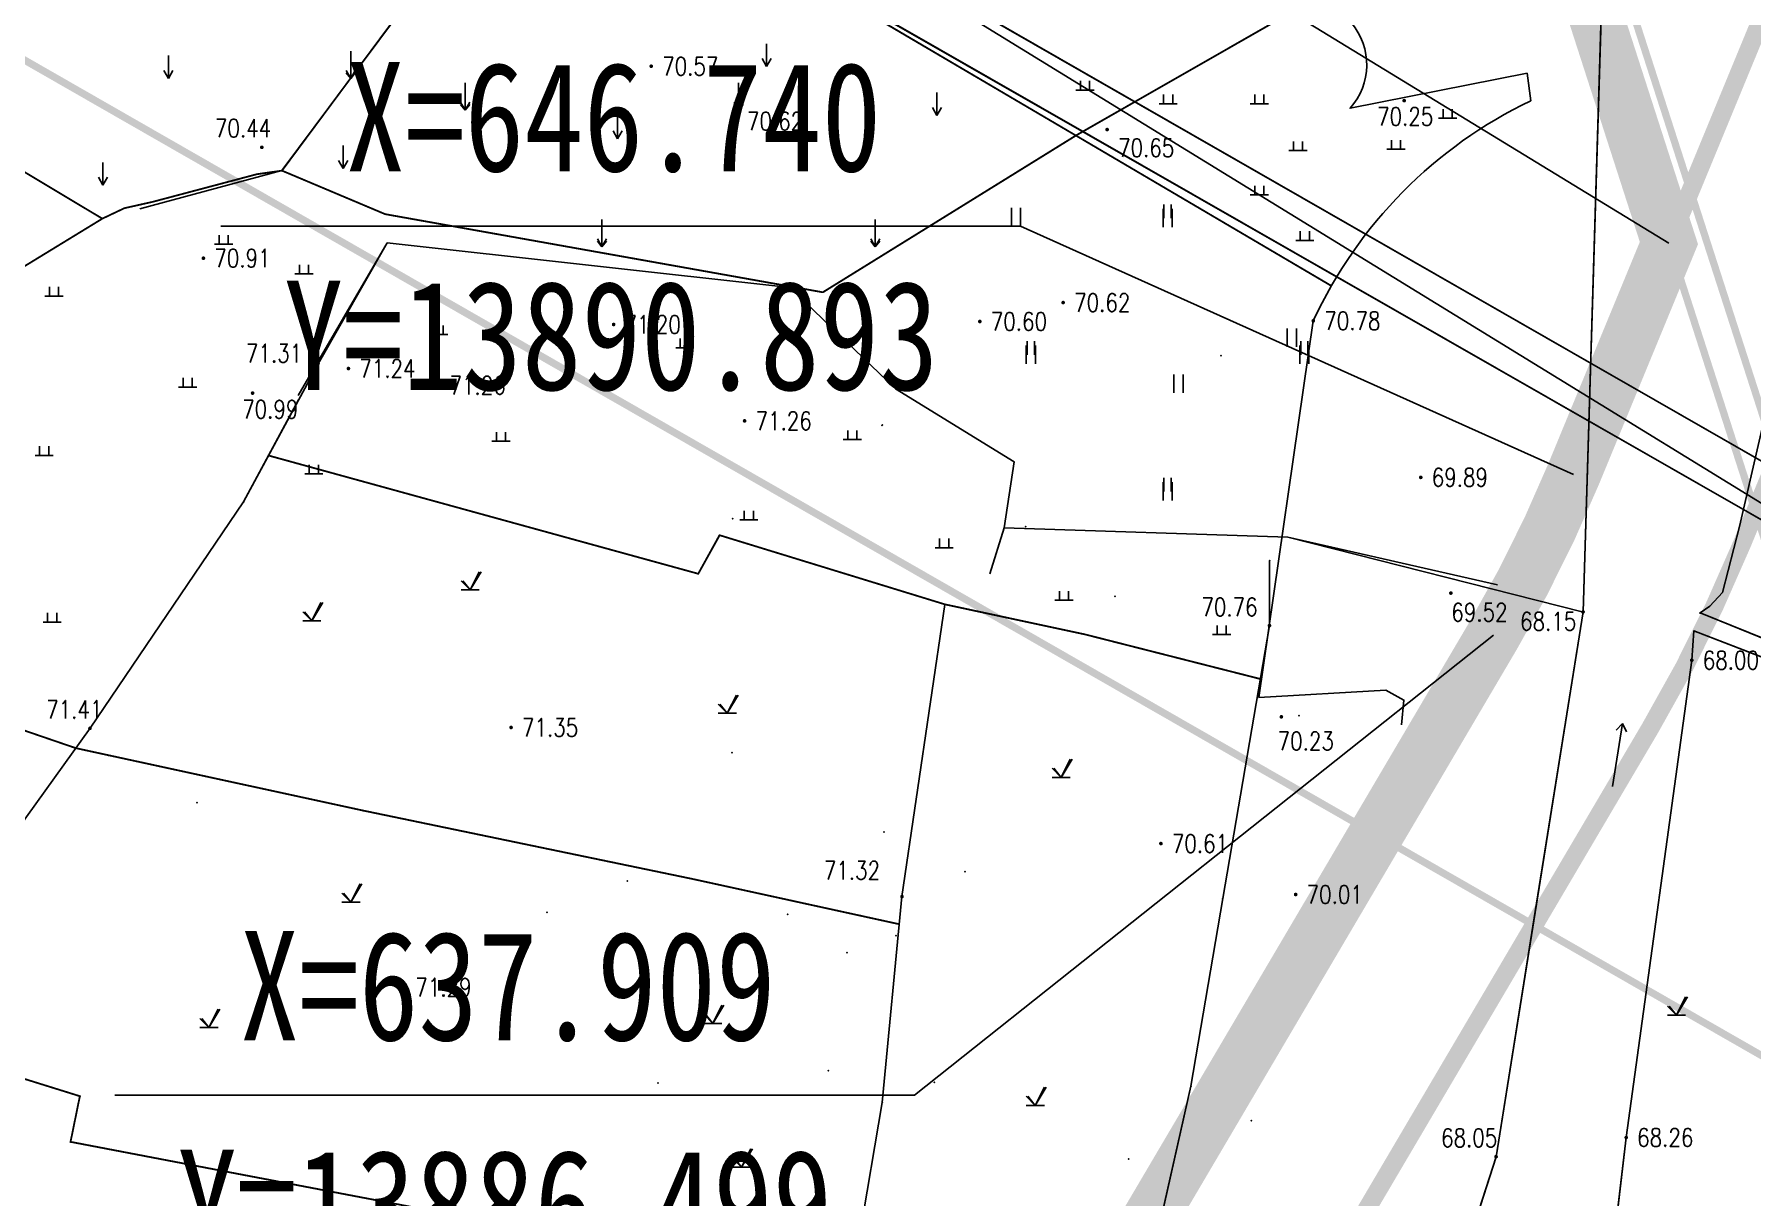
# Model space of a CAD drawing. Extents: x 10519 to 17598, y -625 to 2857.
# Drawn here: x 13806.5 to 13900.7, y 607.1 to 670.9 of the extents above; entities that cross this region are included whole.
import ezdxf
from ezdxf.enums import TextEntityAlignment as Align

# ---------------------------------------------------------------- set-up
doc = ezdxf.new("R2010")
doc.units = 0
doc.header["$MEASUREMENT"] = 0
doc.linetypes.add('L94', pattern=[8, 5, -1.5, 0, -1.5])
doc.layers.get('0').update_dxf_attribs({"linetype": 'CONTINUOUS'})
for name, color, linetype in [('00000道路边线', 2, 'CONTINUOUS'), ('0000原地形', 252, 'CONTINUOUS'), ('0000白沙溪改线', 1, 'CONTINUOUS'), ('ASSIST', 252, 'CONTINUOUS'), ('DM-坐标', 7, 'CONTINUOUS'), ('GCD', 224, 'CONTINUOUS'), ('JZD', 1, 'CONTINUOUS')]:
    doc.layers.add(name, color=color, linetype=linetype)
doc.styles.add('DIMST', font='SimSun.ttf', dxfattribs={"width": 0.8})
doc.styles.add('HZ', font='txt8.shx', dxfattribs={"width": 0.8, "bigfont": 'hz.shx'})
doc.styles.add('正等线体', font='txt8.shx', dxfattribs={"width": 0.8, "bigfont": 'hz.shx'})
doc.linetypes.add('10411', pattern='A,2,[150,AAA.SHX,S=1,R=0,X=0,Y=1],2,[151,AAA.SHX,S=1,R=0,X=0,Y=3],1e-11', length=4)
doc.linetypes.add('10421', pattern='A,2,[150,AAA.SHX,S=1,R=0,X=0,Y=1],1e-11', length=2)
doc.linetypes.add('1161', pattern='A,0,[149,AAA.SHX,S=0.1,R=0,X=0,Y=0],-1.6', length=1.6)

# ---------------------------------------------------------------- blocks, each defined once
blk = doc.blocks.new('GC200')
at = {"linetype": 'Continuous', "const_width": 0.2, "flags": 128}
blk.add_lwpolyline([(-0.1, 0, 1), (0.1, 0, 1)], format="xyb", close=True, dxfattribs=at)
blk = doc.blocks.new('gc119')
for p, q in [((-1, 0), (1, 0)), ((-0.5, 1), (-0.5, 0)), ((0.5, 1), (0.5, 0))]:
    blk.add_line(p, q)
blk = doc.blocks.new('gc120')
for p, q in [((0, 0), (0, 2.5)), ((-0.5, 0.87), (0, 0)), ((0, 0), (0.5, 0.87))]:
    blk.add_line(p, q)
blk = doc.blocks.new('gc121')
for p, q in [((-0.5, -1), (-0.5, 1)), ((0.5, -1), (0.5, 1))]:
    blk.add_line(p, q)
blk = doc.blocks.new('gc123')
for p, q in [((0, 0), (1.2, 2)), ((-1, 0), (1, 0)), ((0, 0), (-0.8, 1))]:
    blk.add_line(p, q)
blk = doc.blocks.new('gc086')
for p, q in [((0, 0), (7, 0)), ((7, 0), (6.18, 0.57)), ((7, 0), (6.18, -0.57))]:
    blk.add_line(p, q)

msp = doc.modelspace()

# ---------------------------------------------------------------- linework, layer by layer
at = {"layer": '00000道路边线', "const_width": 0.4}
msp.add_lwpolyline([(13912.615, 608.303), (13365.901, 921.796)], dxfattribs=at)
for points in [[(13527.004, 647.223), (13452.966, 598.224, 0.414214), (13447.89, 573.279), (13556.459, 409.229, 0.342677), (13577.377, 402.16), (13603.037, 411.075, 0.034015), (13641.802, 427.574), (13798.929, 504.439), (13908.413, 557.997, 0.372894), (13921.222, 588.125), (13845.802, 822.074, 0.46943), (13824.378, 830.66), (13712.853, 770.219), (13452.966, 598.224)], [(13601.396, 415.798, 0.034046), (13639.57, 432.048), (13797.903, 509.503), (13908.939, 563.821, 0.372894), (13919.186, 587.923), (13843.783, 821.817, 0.46943), (13828.073, 828.113), (13714.914, 766.787), (13451.838, 592.681), (13449.018, 578.823), (13560.838, 409.861), (13572.734, 405.84), (13601.396, 415.798)]]:
    msp.add_lwpolyline(points, format="xyb", dxfattribs=at)
at = {"layer": '0000原地形', "linetype": 'Continuous'}
for p, q in [((13817.556, 695.477), (13964.101, 611.368)), ((13964.507, 608.002), (13817.714, 692.067)), ((13893.001, 691.47, 69.617), (13891.421, 639.19, 69.617)), ((13877.613, 657.088), (13833.124, 683.285)), ((13820.044, 663.414), (13829.424, 676.051)), ((13863.656, 665.375, 70.82), (13881.424, 675.542, 70.82)), ((13863.656, 665.375), (13849.718, 656.737)), ((13812.238, 661.327), (13820.044, 663.414)), ((13820.044, 663.414), (13825.704, 661.026)), ((13825.704, 661.026), (13849.718, 656.737)), ((13902.049, 652.782, 69.747), (13900.007, 643.879, 69.747)), ((13842.88, 641.287, 71.273), (13819.306, 647.777, 71.273)), ((13900.007, 643.879, 69.747), (13899.065, 640.264, 69.747)), ((13844.054, 643.402, 71.273), (13842.88, 641.287, 71.273)), ((13856.408, 639.608, 71.273), (13844.054, 643.402, 71.273)), ((13899.065, 640.264, 69.747), (13898.375, 639.505, 69.747)), ((13864.103, 637.957, 70.73), (13856.408, 639.608, 70.73)), ((13891.421, 639.19, 68.145), (13888.795, 622.741, 68.145)), ((13898.375, 639.505, 69.747), (13897.839, 639.134, 69.747)), ((13897.839, 639.134, -28.295), (13915.497, 632, -28.295)), ((13873.715, 635.513, 70.73), (13864.103, 637.957, 70.73)), ((13897.384, 636.541, 67.991), (13897.503, 638.149, 67.991)), ((13897.503, 638.149, 68.98), (13915.212, 631.322, 68.98)), ((13893.787, 610.343, 67.991), (13897.384, 636.541, 67.991)), ((13808.734, 631.716, 71.451), (13824.492, 628.29, 71.451)), ((13824.492, 628.29, 71.451), (13842.565, 624.535, 71.451)), ((13842.565, 624.535, 71.451), (13853.911, 622.051, 71.451)), ((13888.795, 622.741, 68.145), (13886.648, 609.29, 68.145)), ((13800.447, 615.265, 71.271), (13808.955, 612.612, 71.271)), ((13808.955, 612.612, 71.271), (13808.444, 610.105, 71.271)), ((13808.444, 610.105, 71.271), (13817.384, 608.394, 71.271)), ((13892.724, 601.371, 67.991), (13893.787, 610.343, 67.991)), ((13886.648, 609.29, 68.145), (13881.585, 593.591, 68.145)), ((13817.384, 608.394, 71.271), (13835.801, 604.887, 71.271))]:
    msp.add_line(p, q, dxfattribs=at)
at = {"layer": '0000原地形'}
for p, q in [((13823.813, 668.481), (13823.813, 669.981)), ((13823.563, 668.781), (13823.813, 668.481)), ((13823.813, 668.481), (13824.063, 668.781)), ((13830.094, 666.737), (13830.094, 668.237)), ((13845.094, 666.737), (13845.094, 668.237)), ((13863.841, 668.34), (13863.841, 667.84)), ((13864.341, 668.34), (13864.341, 667.84)), ((13829.844, 667.037), (13830.094, 666.737)), ((13830.094, 666.737), (13830.344, 667.037)), ((13844.844, 667.037), (13845.094, 666.737)), ((13845.094, 666.737), (13845.344, 667.037)), ((13863.591, 667.84), (13864.591, 667.84)), ((13868.156, 667.088), (13869.156, 667.088)), ((13868.406, 667.588), (13868.406, 667.088)), ((13868.906, 667.588), (13868.906, 667.088)), ((13873.156, 667.088), (13874.156, 667.088)), ((13873.406, 667.588), (13873.406, 667.088)), ((13873.906, 667.588), (13873.906, 667.088)), ((13883.498, 666.292), (13884.498, 666.292)), ((13883.748, 666.792), (13883.748, 666.292)), ((13884.248, 666.792), (13884.248, 666.292)), ((13880.656, 664.588), (13881.656, 664.588)), ((13880.906, 665.088), (13880.906, 664.588)), ((13881.406, 665.088), (13881.406, 664.588)), ((13873.406, 662.588), (13873.406, 662.088)), ((13873.906, 662.588), (13873.906, 662.088)), ((13868.428, 660.809), (13868.428, 661.559)), ((13868.828, 660.809), (13868.828, 661.559)), ((13873.156, 662.088), (13874.156, 662.088)), ((13837.594, 659.237), (13837.594, 660.737)), ((13852.594, 659.237), (13852.594, 660.737)), ((13837.344, 659.537), (13837.594, 659.237)), ((13837.594, 659.237), (13837.844, 659.537)), ((13852.344, 659.537), (13852.594, 659.237)), ((13852.594, 659.237), (13852.844, 659.537)), ((13875.656, 659.588), (13876.656, 659.588)), ((13875.906, 660.088), (13875.906, 659.588)), ((13876.406, 660.088), (13876.406, 659.588)), ((13860.928, 653.309), (13860.928, 654.059)), ((13861.328, 653.309), (13861.328, 654.059)), ((13875.928, 653.309), (13875.928, 654.059)), ((13876.328, 653.309), (13876.328, 654.059)), ((13868.428, 645.809), (13868.428, 646.559)), ((13868.828, 645.809), (13868.828, 646.559)), ((13829.868, 640.896), (13830.368, 640.396)), ((13830.368, 640.396), (13830.868, 641.396)), ((13821.68, 638.705), (13822.18, 639.705)), ((13829.868, 640.396), (13830.868, 640.396)), ((13821.18, 639.205), (13821.68, 638.705)), ((13821.18, 638.705), (13822.18, 638.705)), ((13843.971, 634.132), (13844.471, 633.632)), ((13844.471, 633.632), (13844.971, 634.632)), ((13843.971, 633.632), (13844.971, 633.632)), ((13893.04, 629.606), (13893.586, 633.063)), ((13893.586, 633.063), (13893.239, 632.703)), ((13893.586, 633.063), (13893.806, 632.614)), ((13862.289, 630.608), (13862.789, 630.108)), ((13862.789, 630.108), (13863.289, 631.108)), ((13862.289, 630.108), (13863.289, 630.108)), ((13823.324, 623.761), (13823.824, 623.261)), ((13823.824, 623.261), (13824.324, 624.261)), ((13823.324, 623.261), (13824.324, 623.261)), ((13896.548, 617.057), (13897.048, 618.057)), ((13816.039, 616.384), (13816.539, 617.384)), ((13843.181, 617.109), (13843.681, 616.609)), ((13843.681, 616.609), (13844.181, 617.609)), ((13896.048, 617.557), (13896.548, 617.057)), ((13815.539, 616.884), (13816.039, 616.384)), ((13815.539, 616.384), (13816.539, 616.384)), ((13843.181, 616.609), (13844.181, 616.609)), ((13896.048, 617.057), (13897.048, 617.057)), ((13860.867, 612.604), (13861.367, 612.104)), ((13861.367, 612.104), (13861.867, 613.104)), ((13860.867, 612.104), (13861.867, 612.104)), ((13845.261, 608.718), (13845.761, 609.718)), ((13844.761, 609.218), (13845.261, 608.718)), ((13844.761, 608.718), (13845.761, 608.718))]:
    msp.add_line(p, q, dxfattribs=at)
at = {"layer": '0000原地形', "linetype": '10411'}
for p, q in [((13878.638, 666.837), (13888.353, 668.758)), ((13888.353, 668.758), (13888.549, 667.253)), ((13825.817, 659.448, 71.21), (13820.923, 651.075, 71.21)), ((13847.902, 656.996, 71.21), (13825.817, 659.448, 71.21)), ((13853.701, 651.439, 71.21), (13847.902, 656.996, 71.21)), ((13876.621, 655.172), (13873.638, 634.499)), ((13860.209, 647.432, 71.21), (13853.701, 651.439, 71.21)), ((13859.664, 643.801, 71.21), (13860.209, 647.432, 71.21)), ((13858.878, 641.291, 71.21), (13859.664, 643.801, 71.21)), ((13873.638, 634.499, 69.358), (13880.606, 634.892, 69.358)), ((13880.606, 634.892, 69.358), (13881.59, 634.354, 69.358)), ((13881.59, 634.354, 69.358), (13881.456, 632.99, 69.358))]:
    msp.add_line(p, q, dxfattribs=at)
at = {"layer": '0000原地形', "linetype": '10421'}
for p, q in [((13822.023, 652.819, 71.306), (13817.934, 645.23, 71.306)), ((13817.934, 645.23, 71.306), (13809.528, 632.819, 71.306)), ((13874.225, 641.997, 70.804), (13874.216, 638.444, 70.804)), ((13856.408, 639.608, 71.273), (13854.057, 623.569, 71.273)), ((13874.216, 638.444, 70.804), (13871.657, 623.459, 70.804)), ((13809.528, 632.819, 71.306), (13805.089, 626.653, 71.306)), ((13854.057, 623.569, 71.317), (13852.972, 612.259, 71.317)), ((13871.657, 623.459, 70.804), (13869.908, 613.16, 70.804)), ((13869.908, 613.16, 70.804), (13867.044, 600.499, 70.804)), ((13852.972, 612.259, 71.317), (13851.44, 603.237, 71.317))]:
    msp.add_line(p, q, dxfattribs=at)
at = {"layer": '0000原地形', "linetype": '1161'}
for p, q in [((13859.664, 643.801, 71.21), (13875.224, 643.299, 71.21)), ((13891.371, 639.19, 68.892), (13875.224, 643.299, 68.892))]:
    msp.add_line(p, q, dxfattribs=at)
at = {"layer": '0000原地形', "linetype": '10411'}
for centre, radius, start, end in [((13875.978, 669.224), 3.574, 318.09713, 39.99482), ((13899.426, 644.585), 25.143, 115.63338, 155.09685)]:
    msp.add_arc(centre, radius, start, end, dxfattribs=at)
at = {"layer": '0000原地形', "linetype": 'Continuous'}
for p in [(13862.898, 656.171, 70.623), (13838.239, 654.971, 71.199), (13871.559, 653.266, 70.625), (13822.023, 652.819, 71.306), (13828.632, 651.625, 71.26), (13852.951, 649.433, 71.28), (13852.981, 649.455, 71.27), (13826.727, 645.734, 71.2), (13817.934, 645.23, 71.347), (13844.768, 644.318, 71.186), (13860.833, 643.878, 70.803), (13844.054, 643.402, 71.184), (13874.225, 641.997, 70.804), (13842.88, 641.287, 71.204), (13865.739, 640.045, 70.729), (13856.408, 639.608, 71.273), (13891.421, 639.19, 68.145), (13897.839, 639.134, 68.114), (13874.216, 638.444, 70.763), (13897.503, 638.149, 68.012), (13871.863, 635.984, 70.73), (13897.384, 636.541, 68), (13875.832, 633.504, 70.043), (13809.508, 632.804, 71.414), (13809.528, 632.819, 71.403), (13832.61, 632.851, 71.353), (13810.52, 631.328, 71.451), (13844.73, 631.471, 71.328), (13815.385, 628.716, 71.317), (13824.492, 628.29, 71.348), (13853.077, 627.12, 71.394), (13868.262, 626.477, 70.609), (13857.509, 624.933, 70.626), (13838.981, 624.419, 71.245), (13842.565, 624.535, 71.368), (13875.654, 623.682, 70.01), (13854.057, 623.569, 71.317), (13871.657, 623.459, 70.741), (13834.586, 622.702, 71.293), (13847.79, 622.589, 71.261), (13851.789, 622.516, 71.366), (13853.719, 621.419, 71.277), (13851.038, 620.481, 71.346), (13841.437, 619.243, 71.343), (13840.672, 613.332, 71.337), (13850.018, 614.005, 71.335), (13855.832, 613.372, 70.642), (13808.955, 612.612, 71.358), (13869.908, 613.16, 70.812), (13852.972, 612.259, 71.136), (13873.215, 611.269, 69.954), (13808.444, 610.105, 71.264), (13893.787, 610.343, 68.262), (13866.496, 609.162, 70.641), (13886.648, 609.29, 68.048), (13817.384, 608.394, 71.245)]:
    msp.add_point(p, dxfattribs=at)
at = {"layer": '0000白沙溪改线', "color": 3, "const_width": 1}
msp.add_lwpolyline([(14004.069, 883.393, 0.086966), (13992.29, 858.411), (13985.932, 826.372, -0.057042), (13981.078, 811.21), (13969.241, 784.97, -0.044906), (13963.076, 774.041), (13921.897, 714.274, 0.053083), (13908.768, 690.081), (13890.893, 646.74, -0.035272), (13886.499, 637.909), (13860.135, 593.138)], format="xyb", dxfattribs=at)
at = {"layer": '0000白沙溪改线', "const_width": 1}
msp.add_lwpolyline([(14011.628, 876.747, 0.081855), (14002.027, 856.104), (13995.741, 824.426, -0.057042), (13990.194, 807.098), (13978.356, 780.858, -0.044906), (13971.311, 768.367), (13930.132, 708.6, 0.053083), (13918.012, 686.269), (13900.138, 642.928, -0.035272), (13895.116, 632.835), (13868.752, 588.064)], format="xyb", dxfattribs=at)
at = {"layer": 'ASSIST', "color": 252}
for p, q in [((13817.556, 695.477), (13964.101, 611.368)), ((13964.507, 608.002), (13817.714, 692.067))]:
    msp.add_line(p, q, dxfattribs=at)
at = {"layer": 'ASSIST', "color": 252, "flags": 128}
msp.add_lwpolyline([(13247.56, 861.47), (13247.56, 861.47), (13394, 957), (13947, 617), (13562, 386)], close=True, dxfattribs=at)
for points in [[(13665.966, 782.481), (13965.836, 610.372)], [(13964.507, 608.002), (13664.417, 779.856)], [(13822.023, 652.819), (13817.934, 645.23), (13809.528, 632.819), (13805.089, 626.653), (13801.912, 619.68), (13800.447, 615.265)], [(13874.225, 641.997), (13874.216, 638.444), (13871.657, 623.459), (13869.908, 613.16), (13867.044, 600.499), (13863.769, 586.691), (13860.523, 578.884), (13858.856, 575.013), (13856.501, 571.209), (13854.323, 569.742), (13853.725, 568.37), (13853.871, 564.354)]]:
    msp.add_lwpolyline(points, dxfattribs=at)
for points, elevation in [([(13886.427, 770.627), (13891.331, 754.062), (13897.462, 732.455), (13897.814, 727.903), (13894.874, 708.967), (13893.001, 691.47), (13891.421, 639.19)], 69.617), ([(13910.855, 731.568), (13910.855, 731.568), (13910.855, 731.568), (13910.855, 731.568), (13911.211, 721.97), (13911.211, 721.97), (13910.548, 709.811), (13910.426, 702.448), (13910.426, 702.448), (13907.874, 689.114), (13906.087, 681.644), (13905.158, 674.762), (13904.343, 668.4), (13903.009, 658.74), (13902.049, 652.782), (13900.007, 643.879), (13899.065, 640.264), (13898.375, 639.505), (13897.839, 639.134)], 69.747), ([(13858.878, 641.291), (13859.664, 643.801), (13860.209, 647.432), (13853.701, 651.439), (13847.902, 656.996), (13825.817, 659.448), (13822.023, 652.819)], 71.21), ([(13859.664, 643.801), (13875.224, 643.299)], 71.21), ([(13886.73, 640.688), (13875.224, 643.299)], 68.892), ([(13891.371, 639.19), (13875.224, 643.299)], 68.892), ([(13891.421, 639.19), (13886.648, 609.29), (13881.585, 593.591), (13866.379, 575.475), (13861.293, 567.529), (13853.305, 556.519), (13841.078, 532.319), (13840.64, 528.373), (13840.132, 526.457), (13835.904, 502.378), (13835.939, 491.856), (13836.682, 477.602), (13839.907, 472.343), (13841.236, 468.278), (13839.876, 464.626), (13840.171, 461.524), (13841.009, 460.152), (13842.881, 454.663), (13844.288, 449.619), (13845.485, 444.47), (13845.65, 437.637), (13844.993, 429.869), (13843.326, 422.989), (13838.813, 416.132)], 68.145), ([(13897.839, 639.134), (13915.497, 632), (13927.659, 626.636), (13938.912, 621.657), (13946.699, 617.868)], -28.295), ([(13846.633, 415.299), (13849.208, 421.281), (13852.805, 435.643), (13852.415, 440.559), (13848.225, 466.525), (13843.249, 495.558), (13844.77, 517.732), (13845.728, 526.361), (13848.809, 534.87), (13861.646, 558.509), (13880.993, 576.164), (13885.936, 582.185), (13889.35, 594.735), (13892.724, 601.371), (13893.787, 610.343), (13897.384, 636.541), (13897.503, 638.149)], 67.991), ([(13897.503, 638.149), (13915.212, 631.322), (13927.362, 625.964), (13938.603, 620.99), (13946.377, 617.207)], 68.98), ([(13873.638, 634.499), (13880.606, 634.892), (13881.59, 634.354), (13881.456, 632.99)], 69.358)]:
    msp.add_lwpolyline(points, dxfattribs=dict(at, elevation=elevation))
at = {"layer": 'ASSIST', "color": 252, "const_width": 0.1, "flags": 128}
for points in [[(13790.822, 641.969), (13799.939, 651.435), (13799.892, 652.7), (13800.07, 653.994), (13801.009, 655.164), (13810.188, 660.779), (13811.396, 661.353), (13812.959, 661.704), (13818.667, 663.219), (13820.044, 663.414), (13829.424, 676.051), (13831.591, 683.807), (13836.554, 693.02), (13846.577, 709.587), (13848.089, 711.989)], [(13877.613, 657.088), (13833.124, 683.285), (13831.591, 683.807)], [(13863.656, 665.375), (13849.718, 656.737)], [(13798.531, 651.532), (13799.099, 652.167), (13799.495, 652.695), (13799.923, 653.249), (13800.07, 653.994), (13801.009, 655.164), (13810.188, 660.779), (13811.396, 661.353), (13812.959, 661.704), (13818.667, 663.219), (13820.044, 663.414), (13820.952, 664.637)], [(13820.044, 663.414), (13825.704, 661.026), (13849.718, 656.737)], [(13820.044, 663.414), (13820.952, 663.031)]]:
    msp.add_lwpolyline(points, dxfattribs=at)
at = {"layer": 'ASSIST', "color": 252, "flags": 128}
for points, const_width, elevation in [([(13810.188, 660.779), (13785.544, 675.549)], 0.1, 70.764), ([(13863.656, 665.375), (13881.424, 675.542)], 0.1, 70.82), ([(13856.408, 639.608), (13844.054, 643.402), (13842.88, 641.287), (13819.306, 647.777)], 0.1, 71.273), ([(13820.952, 647.324), (13819.306, 647.777)], 0.1, 71.273), ([(13856.408, 639.608), (13854.057, 623.569)], 0.00000207, 71.273), ([(13873.715, 635.513), (13864.103, 637.957), (13856.408, 639.608)], 0.1, 70.73), ([(13808.734, 631.716), (13790.411, 637.995)], 0.1, 70.959), ([(13808.734, 631.716), (13824.492, 628.29), (13842.565, 624.535), (13853.911, 622.051)], 0.1, 71.451), ([(13808.734, 631.716), (13820.952, 629.06)], 0.1, 71.451), ([(13797.011, 579.002), (13798.529, 582.418), (13795.887, 583.848), (13791.897, 585.137), (13795.41, 598.667), (13796.395, 606.943), (13800.447, 615.265), (13808.955, 612.612), (13808.444, 610.105), (13817.384, 608.394), (13835.801, 604.887)], 0.1, 71.271), ([(13797.011, 579.002), (13798.529, 582.418), (13795.887, 583.848), (13791.897, 585.137), (13795.41, 598.667), (13796.395, 606.943), (13800.447, 615.265), (13808.955, 612.612), (13808.444, 610.105), (13817.384, 608.394), (13820.952, 607.715)], 0.1, 71.271)]:
    msp.add_lwpolyline(points, dxfattribs=dict(at, const_width=const_width, elevation=elevation))
msp.add_lwpolyline([(13881.424, 675.542), (13880.484, 674.001), (13878.716, 671.521, -0.373376), (13878.638, 666.837), (13888.353, 668.758), (13888.549, 667.253, 0.173914), (13876.621, 655.172), (13873.638, 634.499)], format="xyb", dxfattribs=at)
msp.add_lwpolyline([(13881.424, 675.542), (13880.484, 674.001), (13878.716, 671.521, -0.373376), (13878.638, 666.837), (13888.353, 668.758), (13888.549, 667.253, 0.173914), (13876.621, 655.172), (13873.638, 634.499)], format="xyb", dxfattribs=at)
at = {"layer": 'ASSIST', "color": 252, "elevation": 71.306}
msp.add_lwpolyline([(13820.952, 650.83), (13817.934, 645.23), (13809.528, 632.819), (13805.089, 626.653), (13801.912, 619.68), (13800.447, 615.265)], dxfattribs=at)
at = {"layer": 'ASSIST', "color": 252, "elevation": 71.317, "flags": 128}
msp.add_lwpolyline([(13854.057, 623.569, 0.00000207, 0.00000207, 0), (13852.972, 612.259, 0.00000207, 0.00000207, 0), (13851.44, 603.237, 0.00000207, 0.00000207, 0), (13850.221, 590.667, 0.00000207, 0.00000207, 0), (13848.71, 586.247, 0.00000207, 0.00000207, 0), (13848.282, 578.261, 0.00000207, 0.00000207, 0), (13848.763, 575.004, 0.00000207, 0.00000207, 0), (13850.406, 572.342, 0.00000207, 0.00000207, 0), (13851.446, 570.669, 0.00000207, 0.00000207, 0), (13853.871, 564.354, 0.00000207, 0.00000207, 0)], format="xyseb", dxfattribs=at)
at = {"layer": 'DM-坐标', "linetype": 'ByBlock'}
for p, q in [((13860.558, 660.374), (13816.691, 660.374)), ((13854.745, 612.675), (13810.878, 612.675))]:
    msp.add_line(p, q, dxfattribs=at)
for points in [[(13896.13, 659.439), (13859.411, 681.875)], [(13890.893, 646.74), (13860.558, 660.374)], [(13886.499, 637.909), (13854.745, 612.675)]]:
    msp.add_lwpolyline(points, dxfattribs=at)
at = {"layer": 'JZD', "linetype": 'L94', "ltscale": 2, "flags": 128}
msp.add_lwpolyline([(13268.341, 851.356, 3, 3, 0), (13248.536, 838.266, 3, 3, 0), (13558.915, 369.28, 3, 3, 0), (13611.241, 387.46, 3, 3, 0.033868), (13652.957, 405.2, 3, 3, 0), (13913.061, 532.44, 3, 3, 0), (13894.603, 572.841, 3, 3, 0), (13860.135, 593.138, 3, 3, 0), (13886.499, 637.909, 3, 3, 0.035272), (13890.893, 646.74, 3, 3, 0), (13896.13, 659.439, 3, 3, 0), (13836.595, 844.116, 3, 3, 0), (13693.229, 768.684, 3, 3, 0), (13683.084, 774.501, 3, 3, 0), (13430.036, 607.032, 3, 3, 0), (13268.341, 851.356, 0, 0, 0)], format="xyseb", dxfattribs=at)

# ---------------------------------------------------------------- block references
at = {"layer": 'ASSIST', "color": 252, "xscale": 0.5, "yscale": 0.5}
for name, p in [('gc120', (13846.631, 669.126)), ('gc120', (13813.813, 668.481)), ('gc120', (13823.813, 668.481)), ('gc120', (13830.094, 666.737)), ('gc120', (13845.094, 666.737)), ('gc119', (13864.091, 667.84)), ('gc120', (13855.974, 666.449)), ('gc119', (13868.656, 667.088)), ('gc119', (13873.656, 667.088)), ('gc120', (13838.458, 665.159)), ('gc119', (13883.998, 666.292)), ('gc120', (13823.403, 663.541)), ('gc119', (13875.777, 664.519)), ('gc119', (13881.156, 664.588)), ('gc120', (13810.219, 662.618)), ('gc119', (13873.656, 662.088)), ('gc121', (13860.308, 660.874)), ('gc120', (13837.594, 659.237)), ('gc120', (13852.594, 659.237)), ('gc121', (13868.628, 660.809)), ('gc119', (13816.844, 659.372)), ('gc119', (13876.156, 659.588)), ('gc119', (13821.251, 657.745)), ('gc119', (13807.541, 656.532)), ('gc119', (13828.635, 654.415)), ('gc119', (13842.143, 653.695)), ('gc121', (13875.445, 654.244)), ('gc121', (13861.128, 653.309)), ('gc121', (13876.128, 653.309)), ('gc119', (13814.871, 651.533)), ('gc121', (13869.225, 651.72)), ('gc119', (13851.328, 648.655)), ('gc119', (13806.997, 647.783)), ('gc119', (13832.057, 648.565)), ('gc119', (13821.792, 646.766)), ('gc121', (13868.628, 645.809)), ('gc119', (13845.655, 644.246)), ('gc119', (13856.37, 642.716)), ('gc123', (13830.368, 640.396)), ('gc123', (13821.68, 638.705)), ('gc119', (13862.944, 639.836)), ('gc119', (13807.434, 638.637)), ('gc119', (13871.589, 637.946)), ('gc123', (13844.471, 633.632)), ('gc123', (13862.789, 630.108)), ('gc123', (13823.824, 623.261)), ('gc123', (13896.548, 617.057)), ('gc123', (13816.039, 616.384)), ('gc123', (13843.681, 616.609)), ('gc123', (13861.367, 612.104)), ('gc123', (13845.261, 608.718))]:
    msp.add_blockref(name, p, dxfattribs=at)
at = {"layer": 'ASSIST', "color": 252}
ref = msp.add_blockref('GC200', (13881.607, 667.257, 70.251), dxfattribs=dict(at, xscale=0.5, yscale=0.5, zscale=0.5))
ref.add_attrib('height', '70.25', dxfattribs={"layer": 'GCD', "linetype": 'Continuous', "height": 1, "style": 'HZ', "width": 0.8}).set_placement((13880.119, 666.388, 70.251), align=Align.MIDDLE_LEFT)
ref = msp.add_blockref('GC200', (13818.939, 664.694, 70.443), dxfattribs=dict(at, xscale=0.5, yscale=0.5, zscale=0.5))
ref.add_attrib('height', '70.44', dxfattribs={"layer": 'GCD', "linetype": 'Continuous', "height": 1, "style": 'HZ', "width": 0.8}).set_placement((13816.366, 665.744, 70.443), align=Align.MIDDLE_LEFT)
ref = msp.add_blockref('GC200', (13844.952, 666.131, 70.62), dxfattribs=dict(at, xscale=0.5, yscale=0.5, zscale=0.5))
ref.add_attrib('height', '70.62', dxfattribs={"layer": 'GCD', "linetype": 'Continuous', "height": 1, "style": 'HZ', "width": 0.8}).set_placement((13845.552, 666.131, 70.62), align=Align.MIDDLE_LEFT)
ref = msp.add_blockref('GC200', (13865.311, 665.669, 70.649), dxfattribs=dict(at, xscale=0.5, yscale=0.5, zscale=0.5))
ref.add_attrib('height', '70.65', dxfattribs={"layer": 'GCD', "linetype": 'Continuous', "height": 1, "style": 'HZ', "width": 0.8}).set_placement((13865.911, 664.669, 70.649), align=Align.MIDDLE_LEFT)
ref = msp.add_blockref('GC200', (13815.732, 658.607, 70.907), dxfattribs=dict(at, xscale=0.5, yscale=0.5, zscale=0.5))
ref.add_attrib('height', '70.91', dxfattribs={"layer": 'GCD', "linetype": 'Continuous', "height": 1, "style": 'HZ', "width": 0.8}).set_placement((13816.332, 658.607, 70.907), align=Align.MIDDLE_LEFT)
ref = msp.add_blockref('GC200', (13862.898, 656.171, 70.623), dxfattribs=dict(at, xscale=0.5, yscale=0.5, zscale=0.5))
ref.add_attrib('height', '70.62', dxfattribs={"layer": 'GCD', "linetype": 'Continuous', "height": 1, "style": '正等线体', "width": 0.8}).set_placement((13863.498, 656.171, 70.623), align=Align.MIDDLE_LEFT)
ref = msp.add_blockref('GC200', (13838.239, 654.971, 71.199), dxfattribs=dict(at, xscale=0.5, yscale=0.5, zscale=0.5))
ref.add_attrib('height', '71.20', dxfattribs={"layer": 'GCD', "height": 1, "style": '正等线体', "width": 0.8}).set_placement((13838.839, 654.971, 71.199), align=Align.MIDDLE_LEFT)
ref = msp.add_blockref('GC200', (13858.327, 655.135, 70.603), dxfattribs=dict(at, xscale=0.5, yscale=0.5, zscale=0.5))
ref.add_attrib('height', '70.60', dxfattribs={"layer": 'GCD', "linetype": 'Continuous', "height": 1, "style": 'HZ', "width": 0.8}).set_placement((13858.927, 655.135, 70.603), align=Align.MIDDLE_LEFT)
ref = msp.add_blockref('GC200', (13876.621, 655.172, 70.776), dxfattribs=dict(at, xscale=0.5, yscale=0.5, zscale=0.5))
ref.add_attrib('height', '70.78', dxfattribs={"layer": 'GCD', "linetype": 'Continuous', "height": 1, "style": 'HZ', "width": 0.8}).set_placement((13877.221, 655.172, 70.776), align=Align.MIDDLE_LEFT)
ref = msp.add_blockref('GC200', (13823.687, 652.552, 71.236), dxfattribs=dict(at, xscale=0.5, yscale=0.5, zscale=0.5))
ref.add_attrib('height', '71.24', dxfattribs={"layer": 'GCD', "linetype": 'Continuous', "height": 1, "style": 'HZ', "width": 0.8}).set_placement((13824.287, 652.552, 71.236), align=Align.MIDDLE_LEFT)
ref = msp.add_blockref('GC200', (13818.433, 651.202, 70.992), dxfattribs=dict(at, xscale=0.5, yscale=0.5, zscale=0.5))
ref.add_attrib('height', '70.99', dxfattribs={"layer": 'GCD', "linetype": 'Continuous', "height": 1, "style": 'HZ', "width": 0.8}).set_placement((13817.858, 650.316, 70.992), align=Align.MIDDLE_LEFT)
ref = msp.add_blockref('GC200', (13845.423, 649.678, 71.262), dxfattribs=dict(at, xscale=0.5, yscale=0.5, zscale=0.5))
ref.add_attrib('height', '71.26', dxfattribs={"layer": 'GCD', "linetype": 'Continuous', "height": 1, "style": 'HZ', "width": 0.8}).set_placement((13846.023, 649.678, 71.262), align=Align.MIDDLE_LEFT)
ref = msp.add_blockref('GC200', (13882.518, 646.578, 69.887), dxfattribs=dict(at, xscale=0.5, yscale=0.5, zscale=0.5))
ref.add_attrib('height', '69.89', dxfattribs={"layer": 'GCD', "linetype": 'Continuous', "height": 1, "style": 'HZ', "width": 0.8}).set_placement((13883.118, 646.578, 69.887), align=Align.MIDDLE_LEFT)
ref = msp.add_blockref('GC200', (13874.216, 638.444, 70.763), dxfattribs=dict(at, xscale=0.5, yscale=0.5, zscale=0.5))
ref.add_attrib('height', '70.76', dxfattribs={"layer": 'GCD', "linetype": 'Continuous', "height": 1, "style": '正等线体', "width": 0.8}).set_placement((13870.481, 639.461, 70.763), align=Align.MIDDLE_LEFT)
ref = msp.add_blockref('GC200', (13884.168, 640.226, 69.519), dxfattribs=dict(at, xscale=0.5, yscale=0.5, zscale=0.5))
ref.add_attrib('height', '69.52', dxfattribs={"layer": 'GCD', "linetype": 'Continuous', "height": 1, "style": 'HZ', "width": 0.8}).set_placement((13884.191, 639.175, 69.519), align=Align.MIDDLE_LEFT)
ref = msp.add_blockref('GC200', (13897.384, 636.541, 68), dxfattribs=dict(at, xscale=0.5, yscale=0.5, zscale=0.5))
ref.add_attrib('height', '68.00', dxfattribs={"layer": 'GCD', "linetype": 'Continuous', "height": 1, "style": '正等线体', "width": 0.8}).set_placement((13897.984, 636.541, 68), align=Align.MIDDLE_LEFT)
ref = msp.add_blockref('GC200', (13809.508, 632.804, 71.414), dxfattribs=dict(at, xscale=0.5, yscale=0.5, zscale=0.5))
ref.add_attrib('height', '71.41', dxfattribs={"layer": 'GCD', "linetype": 'Continuous', "height": 1, "style": '正等线体', "width": 0.8}).set_placement((13807.109, 633.837, 71.414), align=Align.MIDDLE_LEFT)
ref = msp.add_blockref('GC200', (13832.61, 632.851, 71.353), dxfattribs=dict(at, xscale=0.5, yscale=0.5, zscale=0.5))
ref.add_attrib('height', '71.35', dxfattribs={"layer": 'GCD', "linetype": 'Continuous', "height": 1, "style": '正等线体', "width": 0.8}).set_placement((13833.21, 632.851, 71.353), align=Align.MIDDLE_LEFT)
ref = msp.add_blockref('GC200', (13874.869, 633.433, 70.226), dxfattribs=dict(at, xscale=0.5, yscale=0.5, zscale=0.5))
ref.add_attrib('height', '70.23', dxfattribs={"layer": 'GCD', "linetype": 'Continuous', "height": 1, "style": 'HZ', "width": 0.8}).set_placement((13874.664, 632.106, 70.226), align=Align.MIDDLE_LEFT)
at = {"layer": 'ASSIST', "color": 252, "xscale": 0.4999999999237298, "yscale": 0.5, "zscale": 0.5, "rotation": 81.0222038064954}
msp.add_blockref('gc086', (13893.04, 629.606), dxfattribs=at)
at = {"layer": 'ASSIST', "color": 252}
ref = msp.add_blockref('GC200', (13868.262, 626.477, 70.609), dxfattribs=dict(at, xscale=0.5, yscale=0.5, zscale=0.5))
ref.add_attrib('height', '70.61', dxfattribs={"layer": 'GCD', "linetype": 'Continuous', "height": 1, "style": '正等线体', "width": 0.8}).set_placement((13868.862, 626.477, 70.609), align=Align.MIDDLE_LEFT)
ref = msp.add_blockref('GC200', (13854.057, 623.569, 71.317), dxfattribs=dict(at, xscale=0.5, yscale=0.5, zscale=0.5))
ref.add_attrib('height', '71.32', dxfattribs={"layer": 'GCD', "linetype": 'Continuous', "height": 1, "style": '正等线体', "width": 0.8}).set_placement((13849.77, 625.01, 71.317), align=Align.MIDDLE_LEFT)
ref = msp.add_blockref('GC200', (13875.654, 623.682, 70.01), dxfattribs=dict(at, xscale=0.5, yscale=0.5, zscale=0.5))
ref.add_attrib('height', '70.01', dxfattribs={"layer": 'GCD', "linetype": 'Continuous', "height": 1, "style": '正等线体', "width": 0.8}).set_placement((13876.254, 623.682, 70.01), align=Align.MIDDLE_LEFT)
ref = msp.add_blockref('GC200', (13826.758, 618.59, 71.293), dxfattribs=dict(at, xscale=0.5, yscale=0.5, zscale=0.5))
ref.add_attrib('height', '71.29', dxfattribs={"layer": 'GCD', "linetype": 'Continuous', "height": 1, "style": '正等线体', "width": 0.8}).set_placement((13827.358, 618.59, 71.293), align=Align.MIDDLE_LEFT)
ref = msp.add_blockref('GC200', (13886.648, 609.29, 68.048), dxfattribs=dict(at, xscale=0.5, yscale=0.5, zscale=0.5))
ref.add_attrib('height', '68.05', dxfattribs={"layer": 'GCD', "linetype": 'Continuous', "height": 1, "style": '正等线体', "width": 0.8}).set_placement((13883.629, 610.322, 68.048), align=Align.MIDDLE_LEFT)
ref = msp.add_blockref('GC200', (13893.787, 610.343, 68.262), dxfattribs=dict(at, xscale=0.5, yscale=0.5, zscale=0.5))
ref.add_attrib('height', '68.26', dxfattribs={"layer": 'GCD', "linetype": 'Continuous', "height": 1, "style": '正等线体', "width": 0.8}).set_placement((13894.387, 610.343, 68.262), align=Align.MIDDLE_LEFT)
at = {"layer": 'GCD'}
ref = msp.add_blockref('GC200', (13840.301, 669.144, 70.57), dxfattribs=dict(at, xscale=0.5, yscale=0.5, zscale=0.5))
ref.add_attrib('height', '70.57', dxfattribs={"height": 1, "style": '正等线体', "width": 0.8}).set_placement((13840.901, 669.144, 70.57), align=Align.MIDDLE_LEFT)
at = {"layer": 'GCD', "linetype": 'Continuous'}
ref = msp.add_blockref('GC200', (13862.898, 656.171, 70.623), dxfattribs=dict(at, xscale=0.5, yscale=0.5, zscale=0.5))
ref.add_attrib('height', '70.62', dxfattribs={"linetype": 'Continuous', "height": 1, "style": '正等线体', "width": 0.8}).set_placement((13863.498, 656.171, 70.623), align=Align.MIDDLE_LEFT)
at = {"layer": 'GCD'}
ref = msp.add_blockref('GC200', (13838.239, 654.971, 71.199), dxfattribs=dict(at, xscale=0.5, yscale=0.5, zscale=0.5))
ref.add_attrib('height', '71.20', dxfattribs={"height": 1, "style": '正等线体', "width": 0.8}).set_placement((13838.839, 654.971, 71.199), align=Align.MIDDLE_LEFT)
at = {"layer": 'GCD', "linetype": 'Continuous'}
ref = msp.add_blockref('GC200', (13822.023, 652.819, 71.306), dxfattribs=dict(at, xscale=0.5, yscale=0.5, zscale=0.5))
ref.add_attrib('height', '71.31', dxfattribs={"linetype": 'Continuous', "height": 1, "style": '正等线体', "width": 0.8}).set_placement((13818.067, 653.391, 71.306), align=Align.MIDDLE_LEFT)
ref = msp.add_blockref('GC200', (13828.632, 651.625, 71.26), dxfattribs=dict(at, xscale=0.5, yscale=0.5, zscale=0.5))
ref.add_attrib('height', '71.26', dxfattribs={"linetype": 'Continuous', "height": 1, "style": '正等线体', "width": 0.8}).set_placement((13829.232, 651.625, 71.26), align=Align.MIDDLE_LEFT)
ref = msp.add_blockref('GC200', (13874.216, 638.444, 70.763), dxfattribs=dict(at, xscale=0.5, yscale=0.5, zscale=0.5))
ref.add_attrib('height', '70.76', dxfattribs={"linetype": 'Continuous', "height": 1, "style": '正等线体', "width": 0.8}).set_placement((13870.481, 639.461, 70.763), align=Align.MIDDLE_LEFT)
ref = msp.add_blockref('GC200', (13891.421, 639.19, 68.145), dxfattribs=dict(at, xscale=0.5, yscale=0.5, zscale=0.5))
ref.add_attrib('height', '68.15', dxfattribs={"linetype": 'Continuous', "height": 1, "style": '正等线体', "width": 0.8}).set_placement((13887.964, 638.672, 68.145), align=Align.MIDDLE_LEFT)
ref = msp.add_blockref('GC200', (13897.384, 636.541, 68), dxfattribs=dict(at, xscale=0.5, yscale=0.5, zscale=0.5))
ref.add_attrib('height', '68.00', dxfattribs={"linetype": 'Continuous', "height": 1, "style": '正等线体', "width": 0.8}).set_placement((13897.984, 636.541, 68), align=Align.MIDDLE_LEFT)
ref = msp.add_blockref('GC200', (13809.508, 632.804, 71.414), dxfattribs=dict(at, xscale=0.5, yscale=0.5, zscale=0.5))
ref.add_attrib('height', '71.41', dxfattribs={"linetype": 'Continuous', "height": 1, "style": '正等线体', "width": 0.8}).set_placement((13807.109, 633.837, 71.414), align=Align.MIDDLE_LEFT)
ref = msp.add_blockref('GC200', (13832.61, 632.851, 71.353), dxfattribs=dict(at, xscale=0.5, yscale=0.5, zscale=0.5))
ref.add_attrib('height', '71.35', dxfattribs={"linetype": 'Continuous', "height": 1, "style": '正等线体', "width": 0.8}).set_placement((13833.21, 632.851, 71.353), align=Align.MIDDLE_LEFT)
ref = msp.add_blockref('GC200', (13868.262, 626.477, 70.609), dxfattribs=dict(at, xscale=0.5, yscale=0.5, zscale=0.5))
ref.add_attrib('height', '70.61', dxfattribs={"linetype": 'Continuous', "height": 1, "style": '正等线体', "width": 0.8}).set_placement((13868.862, 626.477, 70.609), align=Align.MIDDLE_LEFT)
ref = msp.add_blockref('GC200', (13854.057, 623.569, 71.317), dxfattribs=dict(at, xscale=0.5, yscale=0.5, zscale=0.5))
ref.add_attrib('height', '71.32', dxfattribs={"linetype": 'Continuous', "height": 1, "style": '正等线体', "width": 0.8}).set_placement((13849.77, 625.01, 71.317), align=Align.MIDDLE_LEFT)
ref = msp.add_blockref('GC200', (13875.654, 623.682, 70.01), dxfattribs=dict(at, xscale=0.5, yscale=0.5, zscale=0.5))
ref.add_attrib('height', '70.01', dxfattribs={"linetype": 'Continuous', "height": 1, "style": '正等线体', "width": 0.8}).set_placement((13876.254, 623.682, 70.01), align=Align.MIDDLE_LEFT)
ref = msp.add_blockref('GC200', (13826.758, 618.59, 71.293), dxfattribs=dict(at, xscale=0.5, yscale=0.5, zscale=0.5))
ref.add_attrib('height', '71.29', dxfattribs={"linetype": 'Continuous', "height": 1, "style": '正等线体', "width": 0.8}).set_placement((13827.358, 618.59, 71.293), align=Align.MIDDLE_LEFT)
ref = msp.add_blockref('GC200', (13886.648, 609.29, 68.048), dxfattribs=dict(at, xscale=0.5, yscale=0.5, zscale=0.5))
ref.add_attrib('height', '68.05', dxfattribs={"linetype": 'Continuous', "height": 1, "style": '正等线体', "width": 0.8}).set_placement((13883.629, 610.322, 68.048), align=Align.MIDDLE_LEFT)
ref = msp.add_blockref('GC200', (13893.787, 610.343, 68.262), dxfattribs=dict(at, xscale=0.5, yscale=0.5, zscale=0.5))
ref.add_attrib('height', '68.26', dxfattribs={"linetype": 'Continuous', "height": 1, "style": '正等线体', "width": 0.8}).set_placement((13894.387, 610.343, 68.262), align=Align.MIDDLE_LEFT)

# ---------------------------------------------------------------- texts
at = {"layer": 'DM-坐标', "linetype": 'ByBlock', "style": 'DIMST', "width": 0.8}
for s, p in [('X=646.740', (13823.531, 663.374)), ('Y=13890.893', (13820.145, 651.374)), ('X=637.909', (13817.731, 615.675)), ('Y=13886.499', (13814.305, 603.675))]:
    msp.add_text(s, height=6, dxfattribs=at).set_placement(p)

doc.saveas('drawing.dxf')
